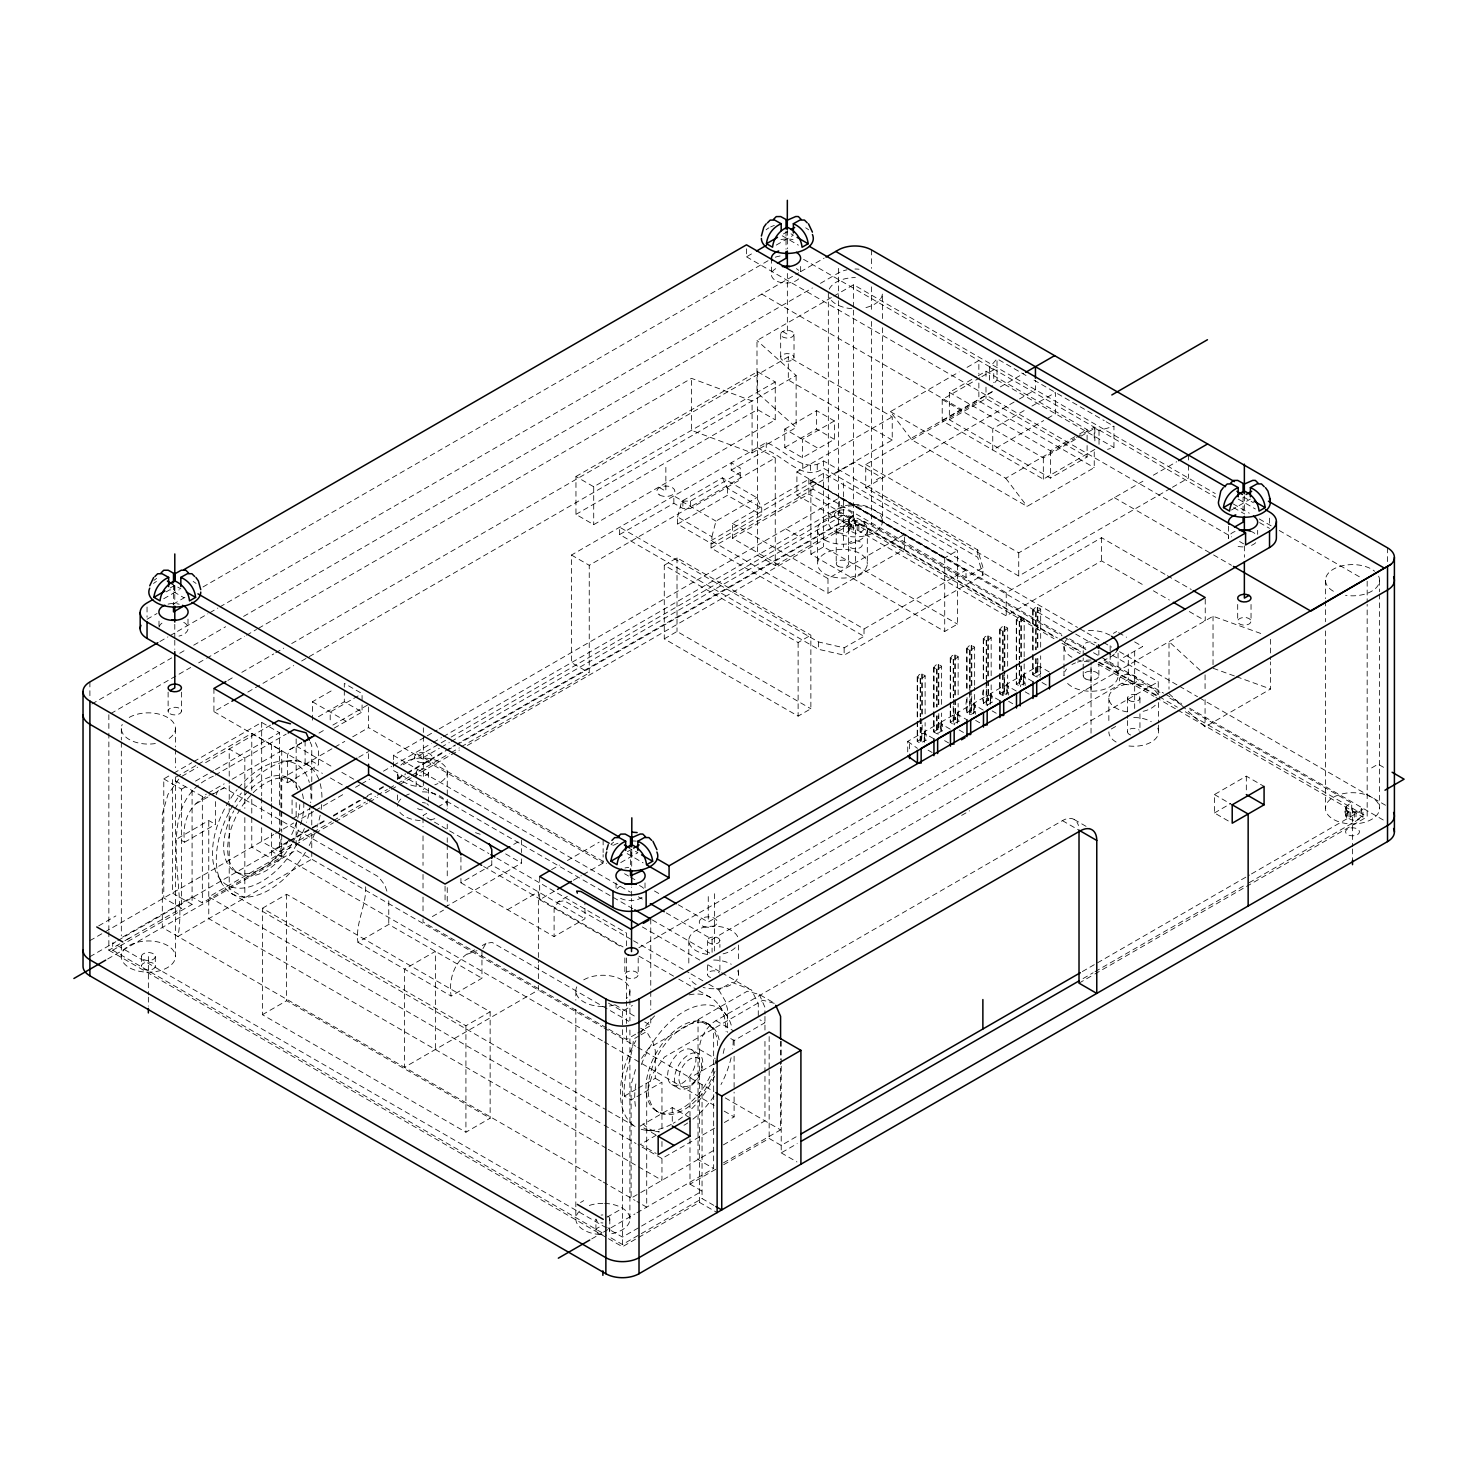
<?xml version="1.0" encoding="UTF-8"?>
<svg xmlns="http://www.w3.org/2000/svg" width="1478" height="1478" viewBox="0 0 1478 1478"><rect width="100%" height="100%" fill="white"/><g stroke="black" fill="none" stroke-linecap="round" stroke-linejoin="round"><path stroke-width="0.75" stroke-dasharray="5 3.75" d="M1063.994 671.123L1063.994 675.649A27.047 15.611 0 0 1 1066.525 669.035M1063.994 668.85L1063.994 646.2M1083.208 675.963L1083.208 671.455M1083.208 669.201L1083.208 657.895M1083.208 655.641L1083.208 646.607M1091.023 691.261L1091.041 661.811M1098.856 675.317L1098.856 664.028M1098.856 654.994L1098.856 650.468M1067.615 683.446A27.047 15.611 0 0 0 1104.546 689.173A27.047 15.611 0 0 0 1114.449 667.834L1110.144 664.675L1110.163 644.297M1118.07 675.649L1118.07 652.999M631.605 910.078L631.623 898.532M631.642 896.222L631.66 887.003M631.697 866.237L631.734 850.109M848.427 521.291C850.718 527.646 860.473 525.411 864.224 521.642L864.224 529.087C853.508 542.149 838.968 521.013 854.58 516.081L853.194 515.268L457.386 743.785M848.427 528.718L849.351 526.722L854.58 523.508L854.58 516.081M1345.571 808.318C1347.899 814.729 1357.654 812.327 1361.534 808.78L1361.534 816.207C1350.633 828.733 1336.167 808.17 1351.723 803.108L1189.901 709.662M1345.571 815.597L1346.513 813.602L1351.723 810.535L1351.723 803.108M677.608 516.949L681.672 501.319L722.409 477.8L756.699 497.587L761.724 507.989L761.724 515.12L711.897 543.886L677.608 524.08L677.608 516.949L711.897 536.736L711.897 543.886M711.897 536.736L715.962 521.106L756.699 497.587M635.503 1069.555L631.106 1084.612L631.106 1198.141L638.976 1193.577M216.176 794.739L217.635 791.229L224.157 787.719L378.664 876.916L384.779 885.026L387.439 892.712M301.66 742.713L289.799 749.568L287.6 754.833L287.6 782.73L280.912 778.851L280.912 830.525M482.955 948.617L485.948 943.444L492.063 942.391L628.741 1021.298M567.386 896.425L558.093 901.783L554.102 908.693L554.102 936.59L584.955 918.78L584.955 903.391M178.783 779.128L167.938 794.573L162.303 813.935L162.303 927.463L601.287 1180.922M641.563 1058.377L648.805 1048.068L747.258 991.221L759.322 994.472L774.934 1003.488L762.888 1000.236L664.416 1057.084L652.371 1074.266L646.717 1093.628L646.717 1207.156L636.963 1201.522M989.613 380.123L989.613 367.375L997.022 358.748L997.022 380.012L991.091 386.903M213.7 793.501C191.29 800.134 181.406 819.902 184.602 842.201L177.914 838.322L208.767 820.512L215.455 824.373L215.455 800.78M474.808 949.874C456.018 957.06 448.203 977.087 451.104 996.043L481.957 978.233L481.957 950.354M153.934 580.374L156.613 578.36M613.629 842.22L610.968 844.234L615.181 846.709M170.173 587.985L174.737 585.343L180.833 588.854M166.164 591.884L169.988 589.685L183.956 597.74M746.501 248.821L746.501 256.821L752.487 253.366M163.707 598.756L179.3 589.74M776.246 245.089L793.372 235.205L787.294 231.695L781.197 235.205L798.36 245.126M147.043 619.264L157.037 613.499M173.018 604.262L185.009 597.334M202.985 586.969L770.426 259.352M159.883 641.544L167.882 636.926M169.878 635.762L207.862 613.832M209.858 612.686L217.857 608.068M219.852 606.904L798.767 272.765M91.895 703.971L171.725 657.876M179.706 653.276L185.711 649.821M193.692 645.202L225.617 626.764M243.593 616.4L812.457 287.97M820.438 283.351L838.395 272.987A23.445 13.524 0 0 1 846.968 269.827M110.85 713.541L190.662 667.465M198.643 662.865L204.629 659.41M206.624 658.246L244.535 636.371M246.53 635.207L256.507 629.462M258.502 628.298L691.482 378.331L752.08 400.944L752.08 452.933L691.482 430.32L691.482 378.331M752.08 452.933L796.125 427.512L756.995 392.483L756.995 340.494L831.892 297.263M833.869 296.117L853.563 284.737L1215.285 493.578M575.958 476.489L757.493 371.699L775.248 381.952L775.248 419.844L593.713 524.653L575.958 514.399L575.958 476.489L593.713 486.761L775.248 381.952M227.889 680.397L233.875 676.942M241.838 672.342L273.763 653.923M275.739 652.759L283.721 648.158M291.702 643.558L788.31 356.845L892.232 416.851L892.232 440.038L796.901 495.075L796.901 471.888L892.232 416.851M213.922 688.452L213.922 711.639L229.884 702.438M247.824 692.073L293.697 665.58M301.678 660.98L796.125 375.523L756.995 340.494M575.958 514.399L757.493 409.591L775.248 419.844M163.781 778.906L181.554 789.16L181.554 908.249L163.781 897.996L163.781 778.906L171.762 774.306M173.776 773.142L191.752 762.759M193.747 761.613L261.68 722.391L279.453 732.645L279.453 808.226M176.362 776.874L196.204 765.419M198.2 764.274L251.777 733.328L281.725 750.621L281.725 832.132M181.96 776.264L197.719 767.174M205.59 762.63L272.543 723.961M312.431 720.174L312.431 701.773L334.342 689.117M784.763 429.082L816.632 410.681L834.386 420.934L834.386 439.336L802.517 457.737L784.763 447.483L784.763 429.082L818.461 448.536M757.493 371.699L757.493 555.229L775.248 565.483L775.248 457.903L589.242 565.298L589.242 672.878L571.469 662.624L571.469 555.044L766.251 442.55C783.931 448.647 803.718 475.343 823.615 460.951L977.752 549.927L982.981 567.663L982.981 575.034L844.141 655.179L818.406 649.285L619.651 534.537L619.651 527.184L818.406 641.932L844.141 647.826L864.02 636.334L864.02 628.981L711.047 540.652L711.047 548.024L864.02 636.334M619.651 534.537L673.839 503.259L682.873 508.487L690.411 508.487L740.238 479.722L740.238 468.009L731.204 462.78L731.204 470.152L740.238 475.362M731.204 470.152L766.251 449.903C783.931 456 803.718 482.696 823.615 468.304L977.752 557.298L982.981 575.034M181.554 789.16L187.54 785.705M195.539 781.086L213.516 770.703M215.511 769.558L279.453 732.645M213.331 776.19C151.218 803.256 188.223 886.504 177.914 936.479L311.766 859.198L311.766 834.091M215.308 775.045L286.196 734.123M673.839 503.259L673.839 495.906L682.873 501.116L690.411 501.116L740.238 472.369M318.417 716.719L344.3 701.773L362.073 712.026L362.073 702.826M784.763 447.483L816.632 429.082L834.386 439.336M358.082 695.935L330.204 712.026L330.204 723.518M834.386 420.934L802.517 439.336L802.517 457.737M192.085 790.527L192.085 904.388L172.39 893.026L172.39 779.165L202.338 796.439L206.31 794.148M208.287 793.002L224.176 783.839M232.101 779.257L281.725 750.621M677.608 524.08L727.416 495.315L761.724 515.12M212.869 794.222L224.157 787.719M289.799 749.568L301.937 742.806M318.989 733.088L324.938 729.652M332.864 725.07L368.576 704.47L368.576 727.656L603.135 863.078L603.135 854.654M334.194 728.118L362.073 712.026M1094.237 451.898L1094.237 467.639L1027.118 506.4L911.741 439.779L890.384 411.641L959.204 371.902M967.074 367.357L978.861 360.558L978.861 374.045M213.922 711.639L305.115 764.292L332.864 748.256M334.859 747.111L344.78 741.383M352.706 736.82L368.576 727.656M1087.106 445.562L1087.106 456.961L1050.452 478.115L949.338 419.734L949.338 392.409L976.348 376.816M978.27 375.708L985.992 371.237L1087.106 429.618L1087.106 443.289M280.912 778.851L311.766 761.041L318.454 764.92L318.454 749.531L314.075 739.554M1094.865 449.404L1043.32 479.168L942.207 420.787L942.207 399.522L979.877 377.777M981.854 376.631L993.752 369.759L993.752 382.525M732.386 523.397L827.994 578.6L904.481 534.445L904.481 549.169L827.994 593.325L732.386 538.121L732.386 523.397L808.872 479.241L966.002 570.102L966.002 577.455L982.981 567.663M184.602 842.201L215.455 824.373M287.6 782.73L318.454 764.92M664.269 565.243L677.016 557.871L810.868 635.152L810.868 708.756L798.12 716.128L664.269 638.847L664.269 565.243L798.12 642.524L810.868 635.152M810.868 480.59L823.615 473.237L957.485 550.518L957.485 624.122L944.719 631.476L810.868 554.195L810.868 480.59L944.719 557.871L957.485 550.518M711.047 540.652L813.029 481.773L813.029 489.144L966.002 577.455M835.846 473.182L854.968 462.134L880.962 477.135L874.496 480.886M711.047 548.024L813.029 489.144M732.386 538.121L808.872 493.966L904.481 549.169M358.766 757.235L368.576 751.563M1170.447 488.442L1018.73 576.032L865.739 487.722L865.739 464.535L992.551 391.374M942.207 420.787L993.752 391.023M911.741 439.779L978.861 401.037L1094.237 467.639M949.338 419.734L985.992 398.58L1087.106 456.961M393.37 759.655L393.37 755.35L425.239 736.949M427.234 735.804L437.174 730.058M439.169 728.913L839.559 497.753L1094.514 644.944M98.693 925.856L115.894 915.917M292.071 818.923L309.733 808.725M865.739 487.722L1017.474 400.113M1019.469 398.968L1035.45 389.749L1035.45 380.53M89.899 940.655L273.726 834.516M275.684 833.389L293.679 823.006M301.66 818.387L313.65 811.477M315.627 810.332L345.63 793.002M355.533 787.294L359.616 784.929M361.519 783.839L369.611 779.165M383.467 771.165L391.596 766.472M393.444 765.401L431.354 743.508M433.35 742.362L441.553 737.633M443.326 736.598L838.395 508.506A23.445 13.524 0 0 1 871.54 508.506L1077.536 627.429M403.328 764.68L439.188 743.988M441.183 742.843L449.146 738.243M451.141 737.079L839.559 512.829L839.559 497.753M423.336 757.549L439.299 748.33M441.294 747.184L449.275 742.584M451.27 741.42L843.384 515.046M1024.125 410.607L992.754 428.712L992.754 449.977L1043.727 420.565M1031.958 406.081L1055.477 392.501L1055.477 413.766L1045.685 419.438M122.637 937.07L192.085 896.961L202.338 902.873L281.725 857.037L281.725 834.405M287.471 841.887L271.472 851.125L281.725 857.037M289.466 840.742L325.437 819.957M333.437 815.357L359.431 800.337M367.431 795.737L371.421 793.427M379.421 788.809L383.412 786.499M397.416 778.426L405.415 773.807M407.411 772.643L443.382 751.877M445.395 750.713L455.39 744.949M89.899 956.709L115.838 941.726M117.834 940.562L287.508 842.608M289.503 841.462L325.419 820.715M333.4 816.115L361.353 799.967M363.348 798.822L371.329 794.222M379.31 789.603L383.301 787.294M397.286 779.239L405.268 774.62M407.263 773.474L445.192 751.581M447.187 750.418L455.169 745.817M457.164 744.653L838.395 524.561A23.445 13.524 0 0 1 871.54 524.561L1061.537 634.247M129.233 938.234L124.392 941.043L181.554 908.249M108.855 931.75L108.855 950.225L122.6 942.28M261.68 827.735L261.68 841.481L279.453 851.734L291.443 844.806M299.443 840.188L311.433 833.259M313.428 832.114L331.423 821.731M333.418 820.567L365.399 802.111M367.394 800.965L375.375 796.346M377.389 795.182L387.384 789.418M389.379 788.273L395.365 784.8M397.36 783.654L409.351 776.726M411.364 775.581L449.33 753.651M451.326 752.505L459.325 747.886M461.321 746.723L589.242 672.878M775.248 565.483L853.563 520.256L1057.417 637.942M606.46 1227.849L112.697 942.798L112.697 950.225L192.085 904.388M251.777 817.593L251.777 847.19L271.472 858.552L293.457 845.859M295.452 844.714L313.447 834.331M315.442 833.167L333.437 822.784M335.451 821.62L367.431 803.164M369.426 802L377.426 797.399M385.425 792.781L389.416 790.471M391.411 789.307L397.416 785.853M399.411 784.689L411.401 777.779M413.397 776.615L449.386 755.849M451.381 754.685L459.381 750.067M467.381 745.448L853.194 522.713L1054.036 638.662M602.34 1040.808L280.912 855.226L208.767 896.887L602.063 1123.964M107.691 958.982L296.154 850.183L601.971 1026.748M664.269 638.847L677.016 631.476L810.868 708.756M810.868 554.195L823.615 546.842L957.485 624.122M949.338 392.409L1050.452 450.79L1077.462 435.197M1079.383 434.089L1087.106 429.618M890.384 411.641L1005.761 478.244L1074.58 438.504M1076.538 437.377L1094.237 427.16L1094.237 440.647M262.4 908.268L286.621 894.282L490.142 1011.783L490.142 1118.218L465.921 1132.203L262.4 1014.702L262.4 908.268L465.921 1025.769L490.142 1011.783M426.754 813.38L423.022 815.523L488.867 853.545M437.931 806.933L447.243 801.556M942.207 399.522L1043.32 457.903L1079.014 437.303M1080.991 436.158L1094.865 428.14L1099.022 430.541L1113.95 426.255L1113.95 447.52L1107.539 449.349M864.02 628.981L966.002 570.102M513.697 844.418L519.591 841.019M865.739 464.535L1018.73 552.846L1145.524 479.703M365.639 886.763C366.599 905.534 355.126 922.808 357.916 942.262L388.769 924.452L481.957 978.233M460.933 878.505L460.933 882.791L491.786 864.981L584.955 918.78M445.063 907.233L521.549 863.078L521.549 854.654M1172.442 487.278L1188.423 478.059L1188.423 464.24M262.4 1014.702L286.621 1000.717L490.142 1118.218M432.333 916.582L443.511 910.134M796.901 471.888L1006.222 592.733L1101.553 537.696L1165.366 574.536M551.571 869.655L559.497 865.073M567.441 860.51L599.163 842.183M796.901 495.075L1006.222 615.92L1101.553 560.883L1145.432 586.212M507.508 909.691L538.361 891.881L538.361 962.64M925.117 713.856L925.117 675.723C916.342 669.534 915.178 684.314 925.117 675.945M941.634 704.341L941.634 666.19C932.84 660.001 931.694 674.781 941.634 666.412M958.132 694.808L958.132 656.657C949.356 650.468 948.192 665.248 958.132 656.879M974.649 685.275L974.649 647.124C965.873 640.935 964.709 655.715 974.649 647.346M991.165 675.742L991.165 637.591C982.371 631.402 981.207 646.182 991.165 637.812M1007.663 666.208L1007.663 628.058C998.888 621.869 997.724 636.649 1007.663 628.279M1024.18 656.675L1024.18 618.525C1015.386 612.335 1014.241 627.115 1024.18 618.746M1040.678 647.142L1040.678 608.991C1031.903 602.802 1030.739 617.601 1040.678 609.213M539.673 876.528L539.673 899.714L555.543 890.55M573.39 880.26L581.316 875.678M583.311 874.533L603.135 863.078M631.753 849.203L625.674 852.714L643.115 862.838M620.723 862.598L637.849 852.714L633.286 850.09M1231.433 510.021L1250.388 499.065M482.234 945.587L485.948 943.444M907.732 751.896L907.732 741.383L921.533 733.402L924.563 733.402L933.948 738.834M924.249 742.362L924.249 731.85L938.05 723.869L941.08 723.869L950.465 729.301M940.765 730.723L940.765 722.317L954.566 714.354L957.578 714.354L966.963 719.768M957.264 723.296L957.264 712.784L971.064 704.821L974.094 704.821L983.48 710.234M973.78 713.763L973.78 703.251L987.581 695.288L990.593 695.288L999.978 700.701M990.278 704.23L990.278 693.718L1004.079 685.755L1007.109 685.755L1016.495 691.168M1006.795 694.697L1006.795 684.185L1020.596 676.222L1023.626 676.222L1033.011 681.635M1023.293 685.164L1023.293 674.652L1037.094 666.689L1040.124 666.689L1049.509 672.102M917.21 721.246L917.21 741.328L920.184 743.268L925.117 740.626L925.117 722.576M933.726 711.712L933.726 731.795L936.701 733.735L941.634 731.111L941.634 713.043M950.243 702.198L950.243 722.262L953.218 724.202L958.132 721.578L958.132 703.51M966.741 699.353C964.968 705.08 965.633 720.525 974.649 712.045L974.649 687.288M983.258 689.82C981.484 695.547 982.149 710.992 991.165 702.512L991.165 684.443M999.756 673.599L999.756 693.681L1002.731 695.602L1007.663 692.979L1007.663 674.91M1016.273 664.065L1016.273 684.148L1019.617 686.069L1024.18 683.446L1024.18 658.689M1032.771 654.532L1032.771 674.615L1035.745 676.536L1040.678 673.913L1040.678 655.844M1113.396 633.378L1116.629 631.494M1123.502 657.544L1142.623 646.514L1134.624 641.895M638.847 947.749L1213.032 616.252L1264.207 634.709M678.365 904.795L708.258 922.05L1128.305 679.547L1128.305 654.07M666.264 912.905L712.082 939.343L1158.253 681.746L1158.253 694.678M608.456 1003.137L622.441 1011.211L632.418 1005.465M961.642 815.394L969.623 810.775M1111.29 728.987L1117.276 725.532M608.585 1029.094L626.543 1039.459L635.854 1034.083M637.72 1033.011L650.763 1025.473L650.763 1018.693M639.05 1035.93L633.415 1039.182C632.399 1058.654 622.33 1076.261 624.418 1096.122L631.106 1099.983L634.967 1097.748M640.935 1034.84L646.57 1031.589L653.073 1042.618L655.271 1050.415L655.271 1078.312L637.905 1088.325M708.812 984.219L718.733 989.927L731.869 982.334L751.434 989.927L758.269 1003.47L758.269 1016.642M1169.006 693.662L1205.069 726.843L1270.6 689.007L1270.6 661.885M608.456 1238.675L622.441 1246.748L699.371 1202.335L699.371 1049.398A23.445 13.524 -60 0 1 715.943 1020.688L1062.423 820.641A23.445 13.524 -60 0 1 1078.441 825.574M624.418 1096.122L635.983 1089.434M636.889 1096.639L661.959 1082.173L661.959 1130.097M730.76 1038.572L734.104 1040.512L764.957 1022.702L759.951 1019.802M713.726 1064.031L689.986 1077.739L689.986 1116.223M690.041 1117.83L672.268 1107.576L640.399 1125.977L656.195 1135.086M1228.273 820.937L1214.454 812.955L1214.454 794.554L1246.323 776.153L1264.078 786.407M656.343 1135.178L640.399 1144.378L656.195 1153.487M1214.454 812.955L1230.38 803.755M580.503 1202.501L583.736 1200.635M714.613 1128.139L661.959 1158.53L637.997 1144.711M724.368 1122.504L734.104 1116.869L734.104 1092.168M1371.639 767.913L1378.106 764.163L1386.105 768.782M640.75 1192.561L715.758 1149.256M723.37 1144.877L764.957 1120.86L764.957 1038.683M607.089 1217.17L622.386 1208.339M591.717 1238.897L601.546 1233.225M603.504 1232.098L634.93 1213.955M636.907 1212.81L713.652 1168.507L713.652 1028.67L698.041 1019.654L698.041 1159.491L713.652 1168.507M723.499 1162.816L780.587 1129.876L780.587 1061.758M689.986 1138.873L689.986 1184.155L715.703 1169.301M723.629 1164.738L769.151 1138.448L781.215 1145.432L797.178 1136.194M1082.358 971.563L1249.501 875.05M1251.496 873.904L1362.938 809.574L1362.938 817.001L1246.989 883.955M713.856 1205.383L702.05 1198.566L622.441 1244.513L608.456 1236.439M781.215 1066.174L781.215 1152.858L797.215 1143.621M1083.06 978.584L1093.055 972.82M1095.069 971.656L1244.993 885.1M1079.014 983.147L1092.907 975.129M1094.902 973.984L1367.168 816.78L1367.168 604.354M800.706 271.638L824.114 258.17M1000.347 386.903L1023.737 373.435M1153.32 475.214L1176.728 461.746M620.28 886.227L619.005 886.948A14.595 8.425 0 0 0 617.065 888.851M1016.273 684.148L1021.058 681.432L1024.18 683.224M1032.771 674.615L1037.574 671.899L1040.678 673.691M999.756 693.681L1004.56 690.965L1007.663 692.757M966.741 712.729L971.545 710.031L974.649 711.823M983.258 703.214L988.043 700.498L991.165 702.29M933.726 731.795L938.512 729.079L941.634 730.889M950.243 722.262L955.028 719.564L958.132 721.356M917.21 741.328L922.013 738.612L925.117 740.423M195.909 803.773L209.119 796.365M467.381 954.16L476.988 950.687M558.093 901.783L564.208 900.73L631.568 939.62M286.363 761.17L295.545 760.819M1004.264 691.113L1004.837 671.049M971.249 710.179L971.822 694.568M921.736 738.778L922.29 723.167M646.847 1130.337L659.336 1131.889A69.651 40.22 -60 0 1 641.323 1121.488M475.491 832.65L480.941 834.571M1234.352 675.926L1213.032 668.241L1213.032 616.252M1236.495 676.702L1270.6 689.007M1110.163 635.244L1104.565 632.676A27.047 15.611 0 0 0 1084.039 631.124M1104.546 662.126L1110.144 664.675M1243.515 497.014L1253.529 502.779M998.962 359.875L1026.249 375.634M1034.046 380.123L1055.477 392.501M1057.435 393.628L1104.195 420.639M1106.154 421.766L1113.95 426.255M1238.213 499.065L1255.376 508.986M1233.28 503.961L1249.261 513.18M1259.256 518.963L1271.246 525.872M1279.227 530.491L1361.164 577.806M803.57 259.352L1215.747 497.31M1233.668 507.656L1243.626 513.42M1259.552 522.621L1269.528 528.367M989.613 367.375L993.752 369.759M997.022 380.012L1113.95 447.52M746.501 256.821L1231.617 536.902M1239.599 541.521L1243.589 543.83M761.724 294.067L961.365 409.332M1114.338 497.643L1211.59 553.807M1213.586 554.952L1231.451 565.261M782.619 331.497L787.349 334.231L787.349 271.878M1167.361 575.699L1191.286 589.5M892.232 440.038L788.31 380.031L788.31 356.845M1153.394 590.812L1169.357 600.031M1189.291 611.541L1205.235 620.742L1205.235 597.555M1118.624 632.658L1126.624 637.277M1079.531 628.593L1101.535 641.286M1103.53 642.45L1111.53 647.068M1119.53 651.687L1177.541 685.164M1179.536 686.328L1197.531 696.711M1199.526 697.875L1385.533 805.251M757.493 447.649L775.248 457.903M1112.454 655.29L1158.253 681.746M1069.536 638.865L1085.536 648.103M1093.535 652.722L1099.54 656.177M1101.535 657.341L1163.537 693.127M1165.532 694.29L1181.532 703.528M1189.531 708.147L1385.533 821.306M864.224 521.642L1062.017 635.854M1064.012 637L1085.997 649.692M1103.974 660.075L1159.916 692.369M1169.911 698.133L1181.901 705.061M1361.534 808.78L1362.938 809.574M1059.412 639.106L1081.397 651.798M1099.373 662.181L1157.329 695.639M1159.325 696.785L1177.319 707.186M1185.301 711.786L1367.168 816.78M837.01 511.37L1056.678 638.182M1064.548 642.727L1080.584 651.983M1098.413 662.292L1158.253 696.84M1062.017 643.281L1080.012 653.664M1097.988 664.047L1153.93 696.341M1155.925 697.487L1175.915 709.034M1177.911 710.179L1362.938 817.001M722.409 477.8L727.416 488.183L761.724 507.989M785.686 528.847L802.572 538.602M1042.008 682.485L1049.509 686.827M1214.454 794.554L1232.209 804.808M1025.159 691.833L1029.242 694.198M659.484 487.574L665.857 491.25L665.857 465.792M681.672 501.319L715.962 521.106M1008.661 701.366L1012.744 703.731M992.144 710.9L996.227 713.246M975.646 720.433L979.729 722.779M959.13 729.966L965.097 733.402M944.59 740.626L948.58 742.935M1074.155 819.477L1089.951 828.604M1062.423 820.641L1080.196 830.895M928.073 750.159L932.082 752.468M907.732 741.383L917.45 748.367M571.469 555.044L589.242 565.298M416.962 753.872L606.627 863.392M624.566 873.738L628.556 876.048M630.552 877.193L636.519 880.648M654.458 890.994L660.426 894.449M312.431 701.773L346.148 721.227M393.37 755.35L630.404 892.195M638.367 896.795L642.357 899.104M632.806 908.693L393.37 770.444L393.37 761.817M652.315 919.944L712.082 954.437M642.339 926.946L699.87 960.146M707.796 964.728L719.694 971.6M721.689 972.746L751.434 989.927M505.661 853.896L521.549 863.078M496.848 858.164L626.543 933.043L626.543 946.622M296.302 746.057L331.959 766.639M341.861 772.366L353.759 779.22M633.545 940.765L689.007 972.783M690.983 973.928L706.835 983.073M306.482 764.2L322.407 773.4M330.37 777.982L344.319 786.037M483.675 866.496L623.032 946.955M638.958 956.137L676.776 977.974M678.771 979.138L696.692 989.484M698.688 990.63L710.622 997.521M539.673 899.714L622.94 947.786M715.943 1020.688L733.698 1030.942M288.653 778.019L292.662 780.329M707.149 1023.275L709.311 1024.531M460.933 882.791L554.102 936.59M699.371 1049.398L715.149 1058.507M614.848 1004.744L634.801 1016.273M644.777 1022.019L650.763 1025.473M691.815 1049.823A20.027 11.565 -60 0 1 685.478 1080.843A20.027 11.565 -60 0 1 668.13 1070.829A20.027 11.565 -60 0 1 691.815 1049.823L698.632 1053.759A20.027 11.565 -60 0 1 692.295 1084.797A20.027 11.565 -60 0 1 674.947 1074.783A20.027 11.565 -60 0 1 698.632 1053.759M640.621 1028.171L646.57 1031.589M606.59 1027.949L423.022 921.958L423.022 915.159M603.966 1027.894L635.762 1046.258M637.757 1047.403L713.856 1091.521M725.218 1097.895L780.587 1129.876M604.336 1041.953L714.151 1105.359M724.128 1111.105L734.104 1116.869M671.788 1084.519L678.605 1088.455M655.271 1078.312L661.959 1082.173M781.215 1152.858L796.975 1161.948M656.454 1111.068L658.634 1112.324M234.817 871.281L238.826 873.59M357.916 942.262L451.104 996.043M231.769 893.636L606.035 1109.719M608.031 1110.865L635.891 1126.957A74.731 43.139 -60 0 1 635.891 1040.66M604.059 1125.109L636.002 1143.547M689.986 1184.155L702.05 1191.139L622.441 1237.086L608.456 1229.012M606.294 1148.184L208.767 918.669L208.767 820.512M608.289 1149.33L661.959 1180.312L661.959 1157.496M699.371 1202.335L717.126 1212.588M603.283 1182.067L635.004 1200.395M112.697 950.225L606.46 1235.294M108.855 950.225L606.46 1237.511M639.494 885.488L642.173 887.059A14.595 8.425 0 0 1 644.057 888.962M183.734 622.367L185.193 623.217A14.595 8.425 0 0 1 184.972 633.489L182.256 635.023A14.595 8.425 0 0 1 178.93 636.094M1200.154 670.328L1169.006 641.655L1169.006 689.136M1005.761 478.244L1027.118 506.4M1023.293 674.652L1025.159 677.109L1025.159 685.533M1006.795 684.185L1008.661 686.642L1008.661 695.048M990.278 693.718L992.144 696.175L992.144 702.493M973.78 703.251L975.646 705.708L975.646 714.114M957.264 712.784L959.13 715.241L959.13 721.541M940.765 722.317L942.613 724.774L942.613 731.074M924.249 731.85L926.115 734.307L926.115 740.607M719.029 1005.317L726.622 1015.368M718.733 989.927L725.236 1000.957L727.416 1008.753L727.416 1032.346M219.077 877.71L223.363 885.839M759.322 994.472L764.957 1007.331L764.957 1014.13M310.158 742.011L311.766 745.669L311.766 802.443M1387.528 547.839L1387.528 561.658M1379.565 580.226L1379.565 591.736M1379.565 594.045L1379.565 808.318A27.047 15.611 0 0 1 1338.994 821.842A27.047 15.611 0 0 1 1338.994 794.794A27.047 15.611 0 0 1 1379.565 808.318M1367.168 581.26L1367.168 602.045M1355.991 811.791L1355.991 819.071M1354.31 812.179L1354.31 819.477M1352.518 808.318L1352.518 846.654M1352.518 848.908L1352.518 860.178M1350.726 812.179L1350.726 819.477M1349.044 811.791L1349.044 819.071M1347.603 811.145L1347.603 818.442M1346.513 806.304L1346.513 817.611M1345.811 807.284L1345.811 816.632M1325.47 580.226L1325.47 598.645M1325.47 600.955L1325.47 621.702M1325.47 630.903L1325.47 808.318M1270.6 639.272L1270.6 659.613M1269.528 518.15L1269.528 526.316M1257.667 530.306L1257.667 534.389M1251.035 604.447L1251.035 621.296A6.669 3.843 0 0 1 1241.04 624.64A6.669 3.843 0 0 1 1241.04 617.97A6.669 3.843 0 0 1 1251.035 621.296M1246.323 776.153L1246.323 792.245M1244.365 495.943L1244.365 514.104M1244.365 545.899L1244.365 557.243M1243.072 497.292L1243.072 513.106M1237.696 604.447L1237.696 621.296M1228.458 526.223L1228.458 538.491A14.595 8.425 0 0 1 1235.774 531.175M1205.069 674.855L1205.069 690.669M1205.069 699.704L1205.069 726.843M1188.423 455.021L1188.423 461.93M1158.604 702.549L1158.604 722.853M1158.604 725.107L1158.604 731.887M1139.944 698.022L1139.944 704.803M1139.944 713.837L1139.944 731.887M1134.679 651.207L1134.679 708.498M1127.511 698.022L1127.511 718.345M1127.511 720.599L1127.511 731.887M1108.851 698.022L1108.851 722.853M1101.553 537.696L1101.553 560.883M1099.022 430.541L1099.022 445.414M1094.865 428.14L1094.865 440.906M1091.041 666.947L1091.041 738.427M1050.452 450.79L1050.452 478.115M1043.32 457.903L1043.32 479.168M1040.124 666.689L1040.124 677.201M1037.852 607.366L1037.852 649.747M1037.852 658.671L1037.852 672.065L1037.297 658.671M1037.297 607.366L1037.297 649.747M1037.094 666.689L1037.094 677.201M1036.133 611.855L1036.133 649.766M1036.133 658.689L1036.133 676.536M1035.745 611.855L1035.745 649.766M1035.745 658.689L1035.745 676.536M1033.067 610.303L1033.067 652.685M1033.067 654.92L1033.067 674.984M1032.771 609.915L1032.771 652.297M1023.626 676.222L1023.626 684.628M1021.335 616.899L1021.335 657.045M1021.335 665.968L1021.335 681.598L1020.781 665.968M1020.781 616.899L1020.781 657.045M1020.596 676.222L1020.596 686.734M1019.617 621.37L1019.617 659.299M1019.617 661.534L1019.617 686.069M1019.247 621.37L1019.247 659.299M1019.247 661.534L1019.247 686.069M1018.73 552.846L1018.73 576.032M1016.55 619.818L1016.55 662.218M1016.55 664.435L1016.55 684.517M1016.273 619.448L1016.273 661.83M1007.109 685.755L1007.109 694.161M1006.222 592.733L1006.222 615.92M1004.837 626.432L1004.837 668.813M1004.264 626.432L1004.264 668.813M1004.264 671.049L1004.079 696.267M1003.119 630.903L1003.119 695.602M1002.731 630.903L1002.731 695.602M1000.052 629.351L1000.052 671.751M1000.052 673.968L1000.052 694.05M999.756 628.981L999.756 671.363M990.593 695.288L990.593 703.694M988.32 635.965L988.32 678.347M988.32 680.582L988.32 700.664L987.766 680.582M987.766 635.965L987.766 678.347M987.581 695.288L987.581 705.8M986.602 640.436L986.602 678.365M986.602 680.601L986.602 705.135M986.232 640.436L986.232 680.601M986.232 682.836L986.232 705.135M985.992 371.237L985.992 378.072M985.992 387.181L985.992 398.58M983.535 638.884L983.535 679.049M983.535 690.208L983.535 703.583M983.258 638.514L983.258 680.896M978.861 383.042L978.861 401.037M977.752 549.927L977.752 557.298M974.094 704.821L974.094 713.227M971.822 645.498L971.822 685.644M971.249 645.48L971.249 687.88M971.249 690.115L971.064 715.334M970.104 649.969L970.104 687.898M970.104 690.134L970.104 714.668M969.716 649.969L969.716 690.134M969.716 692.351L969.716 714.668M967.037 648.417L967.037 688.582M967.037 697.505L967.037 713.117M966.741 648.048L966.741 688.194M957.578 714.354L957.578 722.76M955.305 655.031L955.305 697.413M955.305 699.648L955.305 719.712L954.751 699.63M954.751 655.013L954.751 697.413M954.566 714.354L954.566 724.867M953.587 659.502L953.587 697.431M953.587 699.667L953.587 724.202M953.218 659.502L953.218 697.431M953.218 706.355L953.218 724.202M950.52 657.95L950.52 700.332M950.52 702.567L950.52 722.65M950.243 657.581L950.243 699.962M944.719 557.871L944.719 631.476M941.08 723.869L941.08 732.294M938.807 664.546L938.807 704.71M938.807 713.634L938.807 729.245L938.234 715.869M938.234 664.546L938.234 706.946M938.05 723.869L938.05 734.4M937.089 669.035L937.089 706.964M937.089 715.888L937.089 733.735M936.701 669.035L936.701 706.964M936.701 715.888L936.701 733.735M934.022 667.483L934.022 709.865M934.022 712.1L934.022 732.183M933.726 667.095L933.726 709.495M924.563 733.402L924.563 741.827M922.29 674.079L922.29 714.244M921.736 674.079L921.736 716.461M921.736 718.696L921.533 743.914M920.572 678.568L920.572 716.497M920.572 718.714L920.572 743.268M920.184 678.568L920.184 716.497M920.184 718.714L920.184 743.268M917.505 677.016L917.505 719.398M917.505 721.634L917.505 741.716M917.21 676.628L917.21 719.029M909.598 743.84L909.598 752.247M882.403 318.546L882.403 293.198A27.047 15.611 0 0 1 862.376 308.274M882.403 327.746L882.403 521.291A27.047 15.611 0 0 1 841.85 534.814A27.047 15.611 0 0 1 841.85 507.767A27.047 15.611 0 0 1 882.403 521.291M871.54 249.948L871.54 268.368M871.54 286.843L871.54 312.246M871.54 321.465L871.54 524.561M867.309 529.845L867.309 563.709A24.886 14.355 0 0 1 829.989 576.143A24.886 14.355 0 0 1 829.989 551.276A24.886 14.355 0 0 1 867.309 563.709M858.847 524.764L858.847 532.191M857.166 525.152L857.166 532.597M855.374 521.291L855.374 577.658M853.563 284.737L853.563 307.83M853.563 310.14L853.563 520.256M853.563 525.152L853.563 532.597M853.194 515.268L853.194 522.713M851.901 524.764L851.901 532.191M850.46 524.117L850.46 531.563M849.351 519.277L849.351 530.731M848.668 520.256L848.649 563.709M844.141 647.826L844.141 655.179M843.384 483.029L843.384 547.211M838.395 268.368L838.395 298.39M838.395 300.699L838.395 524.561M836.215 529.845L836.215 563.709M828.327 293.198L828.327 521.291M827.994 578.6L827.994 593.325M823.615 460.951L823.615 468.304M823.615 473.237L823.615 546.842M818.406 641.932L818.406 649.285M817.556 529.845L817.556 563.709M817.242 464.628L817.242 471.981M816.632 410.681L816.632 429.082M810.609 465.385L810.609 472.738M808.872 479.241L808.872 493.966M802.757 463.612L802.757 470.983M800.651 266.446L800.651 272.58M798.12 642.524L798.12 716.128M796.125 375.523L796.125 427.512M794.019 334.231A6.669 3.843 0 0 1 784.005 337.557A6.669 3.843 0 0 1 784.005 330.887A6.669 3.843 0 0 1 794.019 334.231L794.019 357.436A6.669 3.843 0 0 1 784.005 360.78A6.669 3.843 0 0 1 784.005 354.11A6.669 3.843 0 0 1 794.019 357.436M787.349 230.328L787.349 248.784M786.037 231.159L786.037 249.246M781.215 1041.251L781.215 1063.901M780.68 334.231L780.68 357.436M780.587 1041.325L780.587 1059.486M771.442 258.281L771.442 274.631M769.151 1036.558L769.151 1068.261M769.151 1070.515L769.151 1138.448M766.251 442.55L766.251 449.903M764.957 1016.402L764.957 1030.037M738.557 945.052L738.557 960.866M738.557 969.882L738.557 974.408M734.104 1040.512L734.104 1047.255M734.104 1056.234L734.104 1089.933M727.416 488.183L727.416 495.315M719.897 940.544A6.226 3.584 0 0 1 710.567 943.648A6.226 3.584 0 0 1 710.567 937.44A6.226 3.584 0 0 1 719.897 940.544L719.897 947.324M719.897 956.34L719.897 974.408M714.631 893.71L714.631 951.019M712.082 939.343L712.082 952.275M708.258 896.592L708.258 922.05M707.463 940.544L707.463 956.34M707.463 965.374L707.463 974.408M702.05 1084.704L702.05 1198.566M690.411 501.116L690.411 508.487M688.803 940.544L688.803 965.374M682.873 501.116L682.873 508.487M677.016 557.871L677.016 631.476M672.268 1107.576L672.268 1123.668M661.959 1141.515L661.959 1148.369M650.763 919.057L650.763 989.244M650.763 991.516L650.763 1009.622M645.018 882.92L645.018 889.054M638.182 957.91L638.182 974.778A6.669 3.843 0 0 1 628.168 978.103A6.669 3.843 0 0 1 628.168 971.434A6.669 3.843 0 0 1 638.182 974.778M631.753 849.351L631.753 856.242M630.515 850.94L630.515 866.755M629.905 990.87L629.905 1020.836M629.905 1030.037L629.905 1218.962M626.543 957.947L626.543 998.703M626.543 1000.975L626.543 1039.459M624.843 957.91L624.843 974.778M622.441 1011.211L622.441 1027.376M622.441 1029.686L622.441 1246.748M616.03 882.957L616.03 889.091M609.804 1218.962L609.804 1230.527M603.135 839.892L603.135 852.547M579.45 1211.166A27.047 15.611 0 0 0 602.876 1234.573A6.947 4.009 0 0 1 595.93 1230.527L595.93 1218.962A6.947 4.009 0 0 0 602.876 1222.971M593.713 486.761L593.713 524.653M575.829 990.87L575.829 1000.089M575.829 1009.308L575.829 1218.962M538.361 964.912L538.361 983.184M538.361 985.456L538.361 990.02L404.51 1067.301L404.51 969.162L435.363 951.352L435.363 1049.491M521.549 839.892L521.549 852.547M491.786 860.584L491.786 864.981M465.921 1025.769L465.921 1132.203M460.933 857.037L460.933 869.914M447.261 772.366L447.261 797.196M447.261 799.45L447.243 808.337M447.243 824.188L447.243 828.715M447.243 837.786L447.243 842.312M447.243 844.566L447.243 878.542M447.243 887.594L447.243 905.718M445.063 886.153L445.063 900.915M428.602 772.366L428.602 779.146M428.602 788.162L428.602 801.704M423.336 727.823L423.336 732.404M423.336 736.34L423.336 778.259M423.336 780.55L423.336 789.714M423.022 817.796L423.022 826.849M423.022 835.92L423.022 865.351M423.022 874.403L423.022 888.001M423.022 897.054L423.022 912.905M416.168 772.366L416.168 779.146M416.168 781.4L416.168 788.162M397.508 779.146L397.508 772.366A24.886 14.355 0 0 0 422.375 786.721M397.508 794.942L397.508 806.231M388.769 900.841L388.769 924.452M368.576 753.688L368.576 762.112M362.073 700.517L362.073 693.625L344.3 683.372L344.3 687.972M344.3 690.263L344.3 701.773M311.766 811.274L311.766 824.964M305.115 741.106L305.115 764.292M296.154 738.926L296.154 788.882M296.154 802.499L296.154 820.659M296.154 822.932L296.154 845.638M292.071 799.949L292.071 814.711M286.621 894.282L286.621 1000.717M280.912 839.504L280.912 855.226M279.453 810.517L279.453 831.116M279.453 833.407L279.453 851.734M271.472 744.69L271.472 801.316M271.472 803.57L271.472 823.948M271.472 833.019L271.472 858.552M261.68 722.391L261.68 795.663M261.68 797.954L261.68 818.572M251.777 733.328L251.777 790.268M251.777 799.376L251.777 815.302M244.831 787.792L244.831 757.992L229.219 748.976L229.219 783.377M244.831 790.102L244.831 808.429M244.831 817.611L244.831 897.848L229.219 888.832L229.219 808.595M229.219 785.668L229.219 806.286M202.338 796.439L202.338 902.873M188.002 619.097L188.002 627.282M181.461 692.129L181.461 711.084M175.402 728.469L175.402 746.907M175.402 749.198L175.402 767.636M175.402 776.855L175.402 956.562A27.047 15.611 0 0 1 134.831 970.085A27.047 15.611 0 0 1 134.831 943.038A27.047 15.611 0 0 1 175.402 956.562M174.792 585.731L174.792 603.892M174.792 624.344L174.792 637.96M174.792 640.233L174.792 649.304M174.737 585.491L174.737 592.382M173.499 584.808L173.499 605.149M168.123 692.129L168.123 711.084M158.996 621.111L158.996 627.226M155.301 956.562A6.947 4.009 0 0 1 144.881 960.035A6.947 4.009 0 0 1 144.881 953.088A6.947 4.009 0 0 1 155.301 956.562L155.301 966.132M148.354 956.562L148.354 994.897M148.354 997.151L148.354 1006.167M147.043 607.015L147.043 617.213M141.426 956.562L141.426 966.132M121.325 728.469L121.325 739.998M121.325 742.289L121.325 935.833M121.325 945.033L121.325 956.562M108.855 714.705L108.855 730.871M108.855 733.162L108.855 929.44M89.899 681.949L89.899 696.692M854.968 269.014A23.445 13.524 0 0 1 859.051 269.218M607.772 1227.682A6.947 4.009 0 0 1 607.772 1233.354M595.93 1230.527A6.947 4.009 0 0 1 602.876 1226.518M607.772 1216.135A6.947 4.009 0 0 1 607.772 1221.807M601.066 1215.101A6.947 4.009 0 0 1 602.876 1214.953M400.834 765.179A24.886 14.355 0 0 1 439.982 762.205A24.886 14.355 0 0 1 434.828 784.8M416.999 774.158A6.226 3.584 0 0 1 421.304 768.837A6.226 3.584 0 0 1 428.509 772.994A6.226 3.584 0 0 1 419.272 775.47M434.828 818.664A24.886 14.355 0 0 1 430.892 819.717M420.214 820.53A24.886 14.355 0 0 1 398.358 809.944M398.358 802.499A24.886 14.355 0 0 1 400.834 799.044M404.787 796.069A24.886 14.355 0 0 1 409.942 793.778M422.375 791.857A24.886 14.355 0 0 1 446.411 809.944M422.375 809.815A6.226 3.584 0 0 1 416.371 807.154M422.375 802.628A6.226 3.584 0 0 1 425.498 803.108M426.772 803.681A6.226 3.584 0 0 1 428.398 805.288M1071.901 664.601A27.047 15.611 0 0 1 1075.522 662.846M1077.499 662.126A27.047 15.611 0 0 1 1091.023 660.038M1117.165 650.246A27.047 15.611 0 0 1 1115.539 652.814M1114.449 654.015A27.047 15.611 0 0 1 1104.565 659.724M1089.268 661.793A27.047 15.611 0 0 1 1077.517 659.724M1071.919 657.248A27.047 15.611 0 0 1 1066.525 639.604M1085.905 649.71A7.833 4.526 0 0 1 1085.092 643.318A7.833 4.526 0 0 1 1096.159 642.856M735.231 947.731A24.886 14.355 0 0 1 722.188 954.049M707.241 954.418A24.886 14.355 0 0 1 696.083 930.383A24.886 14.355 0 0 1 737.707 936.83M737.707 970.676A24.886 14.355 0 0 1 729.67 985.401A24.886 14.355 0 0 1 703.159 987.415M696.083 984.551A24.886 14.355 0 0 1 689.653 978.122M713.671 960.035A24.886 14.355 0 0 1 731.277 964.247M710.567 977.512A6.226 3.584 0 0 1 709.274 971.859A6.226 3.584 0 0 1 719.065 972.598M1155.279 705.209A24.886 14.355 0 0 1 1142.235 711.528M1127.289 711.897A24.886 14.355 0 0 1 1116.13 687.88A24.886 14.355 0 0 1 1157.754 694.309M1157.754 728.174A24.886 14.355 0 0 1 1127.289 745.762M1116.13 742.048A24.886 14.355 0 0 1 1108.851 731.887M1133.737 717.514A24.886 14.355 0 0 1 1151.325 721.726M1130.615 734.991A6.226 3.584 0 0 1 1129.34 729.356A6.226 3.584 0 0 1 1139.113 730.095M238.512 787.903A69.651 40.22 -60 0 1 309.308 782.453M309.807 784.559A69.651 40.22 -60 0 1 310.676 802.757M310.435 805.011A69.651 40.22 -60 0 1 306.593 822.23M304.376 828.456A69.651 40.22 -60 0 1 226.91 884.971A69.651 40.22 -60 0 1 237.108 789.603M641.323 1064.603A69.651 40.22 -60 0 1 690.392 1008.329A69.651 40.22 -60 0 1 731.536 1026.231M733.217 1039.995A69.651 40.22 -60 0 1 732.663 1048.789M731.111 1057.712A69.651 40.22 -60 0 1 720.987 1084.556M713.948 1096.233A69.651 40.22 -60 0 1 689.487 1121.747M687.639 1123.021A69.651 40.22 -60 0 1 683.963 1125.294M635.466 1106.32A69.651 40.22 -60 0 1 636.39 1081.175M244.036 789.695A74.731 43.139 -60 0 1 319.525 781.492M320.172 783.654A74.731 43.139 -60 0 1 321.964 798.397M321.705 804.531A74.731 43.139 -60 0 1 320.578 813.066M320.172 815.246A74.731 43.139 -60 0 1 317.013 827.07M314.888 833.001A74.731 43.139 -60 0 1 308.588 846.709M305.392 852.344A74.731 43.139 -60 0 1 227.206 890.255A74.731 43.139 -60 0 1 241.394 792.984M715.019 1071.199A50.695 29.264 -60 0 1 657.765 1111.789A50.695 29.264 -60 0 1 668.259 1040.29A50.695 29.264 -60 0 1 719.38 1041.51M234.817 809.094A53.836 31.093 -60 0 1 297.78 789.714M299.775 804.586A53.836 31.093 -60 0 1 290.575 836.677M288.653 840.188A53.836 31.093 -60 0 1 235.316 871.558A53.836 31.093 -60 0 1 233.82 810.849M689.136 994.879A74.731 43.139 -60 0 1 726.104 1031.736M724.294 1048.567A74.731 43.139 -60 0 1 722.927 1054.424M714.705 1076.15A74.731 43.139 -60 0 1 673.266 1123.262M671.308 1124.352A74.731 43.139 -60 0 1 640.011 1128.859M640.491 1033.307A74.731 43.139 -60 0 1 656.657 1013.908M291.646 844.234A53.836 31.093 -60 0 1 230.032 862.801A53.836 31.093 -60 0 1 267.333 782.121A53.836 31.093 -60 0 1 300.256 825.629M298.722 829.915A53.836 31.093 -60 0 1 292.662 842.515M715.999 1059.874A50.695 29.264 -60 0 1 657.987 1111.844A50.695 29.264 -60 0 1 667.132 1037.889A50.695 29.264 -60 0 1 717.643 1046.479M1378.641 576.18A27.047 15.611 0 0 1 1345.516 595.301M1333.396 591.255A27.047 15.611 0 0 1 1335.133 568.254A27.047 15.611 0 0 1 1374.669 571.265M851.845 308.68A27.047 15.611 0 0 1 829.25 297.244M829.25 289.152A27.047 15.611 0 0 1 855.374 277.587M583.736 979.84A27.047 15.611 0 0 1 619.337 978.491A27.047 15.611 0 0 1 626.284 998.685M614.294 1005.022A27.047 15.611 0 0 1 604.631 1006.463M602.876 1006.481A27.047 15.611 0 0 1 576.753 986.842M604.631 1203.388A27.047 15.611 0 0 1 629.776 1217.429A27.047 15.611 0 0 1 609.86 1234.056M589.352 1205.438A27.047 15.611 0 0 1 602.876 1203.351M129.233 717.421A27.047 15.611 0 0 1 167.476 717.421A27.047 15.611 0 0 1 167.476 739.517M155.356 743.545A27.047 15.611 0 0 1 122.231 724.423M613.462 845.324A25.957 14.983 0 0 1 618.839 842.94M631.827 840.945A25.957 14.983 0 0 1 636.334 841.167M153.527 583.477A25.957 14.983 0 0 1 156.446 581.464M193.156 581.464A25.957 14.983 0 0 1 196.075 583.477M766.084 229.829A25.957 14.983 0 0 1 768.985 227.815M770.648 226.947A25.957 14.983 0 0 1 774.361 225.432M805.695 227.815A25.957 14.983 0 0 1 808.614 229.829M798.693 278.843A14.595 8.425 0 0 1 777.151 281.319A14.595 8.425 0 0 1 775.728 268.663M796.365 268.663A14.595 8.425 0 0 1 798.693 270.4M159.051 627.078A14.595 8.425 0 0 1 164.742 621.536M168.067 604.114A14.595 8.425 0 0 1 179.244 604.188M625.028 867.974A14.595 8.425 0 0 1 628.723 867.42M642.043 897.312A14.595 8.425 0 0 1 618.876 897.22M1255.709 542.703A14.595 8.425 0 0 1 1250.37 545.788M1243.072 546.915A14.595 8.425 0 0 1 1235.774 545.788M1250.37 531.175A14.595 8.425 0 0 1 1255.709 534.26M775.285 257.209A23.445 13.524 0 0 1 780.938 255.842M780.938 239.51A23.445 13.524 0 0 1 793.076 239.51M850.46 547.599A6.947 4.009 0 0 0 862.08 545.807A6.947 4.009 0 0 0 853.563 540.893A6.947 4.009 0 0 0 850.46 547.599M1349.044 835.273A6.947 4.009 0 0 0 1359.464 831.8A6.947 4.009 0 0 0 1349.044 828.327A6.947 4.009 0 0 0 1349.044 835.273M143.458 968.958A6.947 4.009 0 0 0 155.061 967.166A6.947 4.009 0 0 0 146.562 962.252A6.947 4.009 0 0 0 143.458 968.958M824.835 540.006A24.886 14.355 0 0 0 866.459 533.576A24.886 14.355 0 0 0 835.994 515.97A24.886 14.355 0 0 0 824.835 540.006M838.044 532.394A6.226 3.584 0 0 0 848.446 530.787A6.226 3.584 0 0 0 840.816 526.39A6.226 3.584 0 0 0 838.044 532.394M838.044 566.24A6.226 3.584 0 0 0 848.446 564.633A6.226 3.584 0 0 0 840.816 560.236A6.226 3.584 0 0 0 838.044 566.24M1085.905 679.067A7.833 4.526 0 0 0 1098.727 676.499A7.833 4.526 0 0 0 1088.455 671.363A7.833 4.526 0 0 0 1085.905 679.067M1129.34 700.572A6.226 3.584 0 0 0 1139.741 698.965A6.226 3.584 0 0 0 1132.111 694.568A6.226 3.584 0 0 0 1129.34 700.572M693.145 1082.968A16.018 9.256 -60 0 0 698.226 1058.156A16.018 9.256 -60 0 0 679.27 1074.968A16.018 9.256 -60 0 0 693.145 1082.968M703.75 926.558A9.016 5.21 0 0 0 717.273 922.05A9.016 5.21 0 0 0 703.75 917.542A9.016 5.21 0 0 0 703.75 926.558M418.828 762.057A9.016 5.21 0 0 0 432.352 757.549A9.016 5.21 0 0 0 418.828 753.041A9.016 5.21 0 0 0 418.828 762.057M659.484 494.945A9.016 5.21 0 0 0 674.559 492.599A9.016 5.21 0 0 0 663.511 486.225A9.016 5.21 0 0 0 659.484 494.945M1123.797 684.055A9.016 5.21 0 0 0 1137.321 679.547A9.016 5.21 0 0 0 1123.797 675.04A9.016 5.21 0 0 0 1123.797 684.055M838.876 519.554A9.016 5.21 0 0 0 852.4 515.046A9.016 5.21 0 0 0 838.876 510.538A9.016 5.21 0 0 0 838.876 519.554M170.081 713.819A6.669 3.843 0 0 0 181.24 712.082A6.669 3.843 0 0 0 173.074 707.371A6.669 3.843 0 0 0 170.081 713.819"/><path stroke-width="1.5" d="M631.512 951.592L631.605 910.078M631.66 884.694L631.697 870.856M631.753 845.49L631.827 817.814M188.574 573.002L185.803 570.212L181.332 570.194L174.737 573.87L174.737 580.743C166.718 584.327 160.843 592.087 160.03 600.862L153.934 597.352C154.784 588.614 160.566 580.799 168.64 577.381L162.1 573.741L157.629 573.76L154.876 576.549M651.687 840.372L648.934 837.583L644.463 837.546L637.849 841.241C645.96 844.64 651.78 852.473 652.629 861.249L646.514 864.759C645.683 855.984 639.863 848.169 631.753 844.751C623.661 848.15 617.878 855.984 617.047 864.722L610.968 861.212C611.8 852.473 617.582 844.659 625.674 841.241L619.134 837.601L614.645 837.62L611.892 840.409M807.228 222.864L804.457 220.074L800.004 220.037L793.372 223.732C801.501 227.132 807.302 234.965 808.152 243.741L802.055 247.251C801.224 238.475 795.386 230.66 787.294 227.242C779.183 230.642 773.419 238.475 772.569 247.214L766.491 243.704C767.322 234.965 773.123 227.132 781.197 223.732L774.657 220.093L770.186 220.111L767.415 222.901M1264.244 486.724L1261.473 483.934L1257.021 483.897L1250.388 487.592C1258.517 490.992 1264.337 498.825 1265.168 507.601L1259.071 511.111C1258.24 502.335 1252.402 494.52 1244.31 491.102C1236.218 494.502 1230.435 502.335 1229.585 511.074L1223.507 507.564C1224.338 498.825 1230.139 490.992 1238.213 487.592L1231.673 483.953L1227.202 483.971L1224.431 486.761M761.392 236.018L763.775 227.206L766.214 223.806M149.721 585.787L153.657 577.473M606.737 849.647L608.252 844.714M1223.23 487.666L1220.791 491.065L1218.408 502.28A25.957 14.983 0 0 0 1247.746 517.134A25.957 14.983 0 0 0 1269.436 498.4M160.954 573.039L163.707 570.249L168.178 570.212L174.737 573.87M773.493 219.391L776.264 216.601L780.717 216.564L787.294 220.204L795.755 216.509L798.36 216.564L801.113 219.354M617.97 836.899L620.742 834.109L625.194 834.072L631.753 837.712L640.214 834.017L642.838 834.072L645.59 836.862M1230.527 483.232L1233.28 480.461L1237.751 480.405L1244.31 484.063L1252.771 480.368L1255.376 480.424L1258.148 483.214M194.671 576.512L191.918 573.723L187.447 573.686L180.833 577.381C188.944 580.78 194.763 588.614 195.595 597.389L189.498 600.899C188.667 592.124 182.847 584.309 174.737 580.891M157.869 642.69L89.899 681.949A23.445 13.524 0 0 0 89.899 701.089L605.869 998.98A23.445 13.524 0 0 0 639.013 998.98L1391.26 564.171A23.445 13.524 0.1 0 0 1387.528 547.839L871.54 249.948A23.445 13.524 0.1 0 0 838.395 249.93L826.054 257.061M311.525 737.023L303.821 741.716M1233.428 566.407L1310.838 611.098L1391.26 564.171M183.956 569.621L746.501 244.831L1245.584 532.985L1245.584 544.976L1269.528 531.156A23.445 13.524 0 0 0 1269.528 512.016L1265.519 509.707M153.934 597.352L164.963 590.978M766.491 243.704L777.52 237.33M790.97 229.57L794.665 227.427M152.788 599.606L147.043 602.913A23.445 13.524 0 0 0 147.043 622.053L147.043 638.404L612.982 907.4A23.445 13.524 0 0 0 646.145 907.4L1269.528 547.507A23.445 13.524 0 0 0 1276.382 537.937L1276.382 521.586M756.477 251.075L766.435 245.311M183.734 606.017L173.499 611.929L173.499 607.421M777.446 263.25L786.037 258.281L786.037 251.5M170.081 690.632L174.792 687.898L174.792 651.576M225.894 681.543L213.922 688.452L305.115 741.106L315.017 735.379M231.88 701.274L243.833 694.364M272.543 723.961L278.455 720.562L290.519 723.814M288.155 732.977L294.067 729.578L306.131 732.829L309.345 740.164M356.808 758.362L292.071 795.737L445.063 884.047L509.781 846.691M1025.695 372.308L1054.608 355.644M311.692 807.598L368.576 774.749L501.67 851.605M73.9 978.491L105.714 960.127M1111.844 394.94L1207.452 339.737M1207.581 443.954L1178.668 460.637M549.594 870.801L539.673 876.528L630.866 929.182L1205.235 597.555L1193.282 590.664M557.52 889.405L571.413 881.405M610.968 861.212L621.998 854.838M633.6 848.132L639.143 844.936M1223.507 507.564L1232.707 502.243M1246.157 494.483L1251.681 491.287M1234.463 527.11L1243.072 522.14L1243.072 517.633M657.1 858.903L669.072 865.831L1245.584 532.985M147.043 622.053L612.982 891.068A23.445 13.524 0 0 0 646.145 891.068L669.072 877.821L669.072 865.831M933.948 740.958L921.145 748.367L921.145 763.073L917.45 763.073L907.732 756.089M966.963 721.892L954.16 729.301L954.16 741.919M999.978 702.844L987.175 710.234L987.175 724.959L983.48 724.959M1033.011 683.778L1020.19 691.168L1020.19 705.893M1049.509 674.245L1036.706 681.635L1036.706 696.36L1033.011 696.36M643.318 923.362L648.897 920.129M961.476 739.794L965.134 737.67M1249.076 595.394L1244.365 598.11L1244.365 561.788M715.703 1062.885L769.151 1032.032L800.91 1050.359L800.91 1164.221M715.832 1092.667L721.744 1096.066L800.91 1050.359M1232.209 804.808L1264.078 786.407L1264.078 804.808L1232.209 823.209L1232.209 804.808L1248.153 814.009L1248.153 906.014M690.041 1136.231L658.172 1154.632L658.172 1136.231L690.041 1117.83L690.041 1136.231L672.268 1125.977M558.333 1258.184L589.759 1240.042M1384.978 790.213L1404.1 779.183L1392.11 772.255M801.187 1133.903L1080.363 972.709M801.205 1141.312L1079.069 980.893M83.027 691.519L83.027 966.261A23.445 13.524 0 0 0 89.899 975.831L605.869 1273.74A23.445 13.524 0 0 0 639.013 1273.74L1387.528 841.592A23.445 13.524 0 0 0 1393.588 828.511M621.721 869.064L619.005 870.616A14.595 8.425 0 0 0 620.575 881.96A14.595 8.425 0 0 0 640.307 882.052A14.595 8.425 0 0 0 642.173 870.708L640.75 869.877M642.173 870.708L630.515 875.789L630.515 869.009M999.978 715.426L1003.691 715.426L1003.691 700.701L1016.495 693.311L1016.495 708.036M966.963 734.492L970.676 734.492L970.676 719.768L983.48 712.378L983.48 727.084M950.465 744.025L954.16 744.025M631.827 832.151L637.129 832.557M835.809 251.445L1234.426 481.588M1268.42 501.208L1384.424 568.162M797.067 237.348L808.152 243.741M1236.957 491.306L1242.462 494.483M1254.083 501.208L1265.168 507.601M809.574 246.475L1225.521 486.631M1173.347 602.322L1185.301 609.232M1096.51 646.089L1110.458 654.144M1084.464 654.237L1096.417 661.128M1246.323 794.554L1264.078 804.808M1096.768 840.465L1079.014 830.211L1079.014 983.147L1096.768 993.419L1096.768 840.465A23.445 13.524 -60 0 0 1080.196 830.895L733.698 1030.942A23.445 13.524 -60 0 0 717.126 1059.652L717.126 1212.588M197.941 593.823L619.171 837.01M167.383 581.094L172.889 584.29M186.376 592.05L195.595 597.389M624.4 844.954L629.924 848.132M641.544 854.857L652.629 861.249M191.955 602.359L609.195 843.236M647.124 865.147L669.072 877.821M664.416 896.74L676.37 903.649M650.32 903.705L664.269 911.741M634.801 909.838L650.763 919.057M638.385 924.655L580.872 891.456L576.66 891.068L577.362 893.137M490.862 854.709L494.853 857M357.713 781.511L450.808 835.255L456.924 843.365L460.933 854.894M346.314 787.183L481.68 865.351M658.32 1136.323L674.097 1145.432M715.832 1206.528L721.744 1209.928L721.744 1096.066M96.772 926.965L122.766 941.966M577.27 1204.385L603.264 1219.387M182.533 605.315L185.193 606.885A14.595 8.425 0 0 1 184.972 617.157L182.256 618.691A14.595 8.425 0 0 1 161.804 616.991A14.595 8.425 0 0 1 164.742 605.186M1111.585 636.297L1114.449 638.404A27.047 15.611 0 0 1 1117.165 650.246M1265.501 487.666L1267.939 491.065L1270.323 499.878M808.484 223.806L812.42 232.138M652.943 841.315L656.897 849.647M195.927 577.473L198.366 580.854L200.749 589.667M775.747 1005.336L780.587 1016.347L780.587 1039.052M489.144 843.605L491.786 849.61L491.786 858.385M1394.401 557.409L1394.401 832.022M1387.528 566.961L1387.528 841.592M1352.518 860.178L1352.518 864.685M1269.528 531.156L1269.528 547.507M1250.388 487.592L1250.388 496.774M1244.365 464.166L1244.365 493.67M1244.365 516.376L1244.365 532.265M1243.072 483.731L1243.072 492.765M1238.213 487.592L1238.213 496.774M1049.509 674.208L1049.509 688.97M1035.45 366.71L1035.45 378.22M1033.011 681.635L1033.011 698.503M999.978 700.701L999.978 717.551M982.87 999.553L982.87 1029.002M966.963 719.768L966.963 736.617M950.465 746.15L950.465 731.407L937.643 738.834L937.643 753.54M933.948 738.834L933.948 755.683M917.45 750.454L917.45 763.073M909.598 754.353L909.598 758.547M793.372 223.732L793.372 232.914M787.349 200.306L787.294 229.404M787.349 251.094L787.349 267.259M786.037 219.871L786.037 228.905M781.197 223.732L781.197 230.623M646.145 891.068L646.145 907.4M639.013 998.98L639.013 1273.74M637.849 841.241L637.849 850.423M631.753 837.712L631.753 846.912M630.515 837.379L630.515 846.414M625.674 841.241L625.674 850.423M612.982 891.068L612.982 907.4M605.869 998.98L605.869 1273.74M602.876 1270.84L602.876 1275.348M368.576 764.218L368.576 774.749M180.833 577.381L180.833 586.563M174.792 553.954L174.792 581.205M174.792 606.165L174.792 622.072M173.499 573.519L173.499 582.554M168.64 577.381L168.64 586.563M148.354 1008.421L148.354 1012.947M140.188 612.483L140.188 628.834M89.899 701.089L89.899 975.831M83.027 950.225A23.445 13.524 0 0 0 89.899 959.795L605.869 1257.686A23.445 13.524 0 0 0 639.013 1257.686L1387.528 825.537A23.445 13.524 0 0 0 1393.588 812.475M83.027 714.705A23.445 13.524 0 0 0 89.899 724.275L605.869 1022.166A23.445 13.524 0 0 0 639.013 1022.166L1387.528 590.018A23.445 13.524 0 0 0 1393.588 576.956M1098.45 644.796A7.833 4.526 0 0 1 1098.099 648.251M656.897 852.049A25.957 14.983 0 0 1 631.827 870.911A25.957 14.983 0 0 1 606.737 852.049M200.749 592.068A25.957 14.983 0 0 1 171.411 606.922A25.957 14.983 0 0 1 149.721 588.189M812.42 234.54A25.957 14.983 0 0 1 790.73 253.274A25.957 14.983 0 0 1 761.392 238.42M796.365 252.332A14.595 8.425 0 0 1 798.693 262.493A14.595 8.425 0 0 1 782.268 266.428A14.595 8.425 0 0 1 789.825 266.483M771.941 260.461A14.595 8.425 0 0 1 778.74 250.983M171.762 619.91A14.595 8.425 0 0 1 175.568 619.929M1253.399 516.173A14.595 8.425 0 0 1 1255.709 526.353A14.595 8.425 0 0 1 1239.285 530.288A14.595 8.425 0 0 1 1250.37 531.175M1228.957 524.321A14.595 8.425 0 0 1 1235.774 514.843M625.028 884.324A14.595 8.425 0 0 1 636.205 884.361M147.043 638.404A23.445 13.524 0 0 1 140.983 625.323M1241.04 601.454A6.669 3.843 0 0 0 1251.035 598.11A6.669 3.843 0 0 0 1241.04 594.784A6.669 3.843 0 0 0 1241.04 601.454M171.466 691.242A6.669 3.843 0 0 0 181.461 687.898A6.669 3.843 0 0 0 171.466 684.573A6.669 3.843 0 0 0 171.466 691.242M628.168 954.917A6.669 3.843 0 0 0 638.182 951.592A6.669 3.843 0 0 0 628.168 948.248A6.669 3.843 0 0 0 628.168 954.917"/></g></svg>
